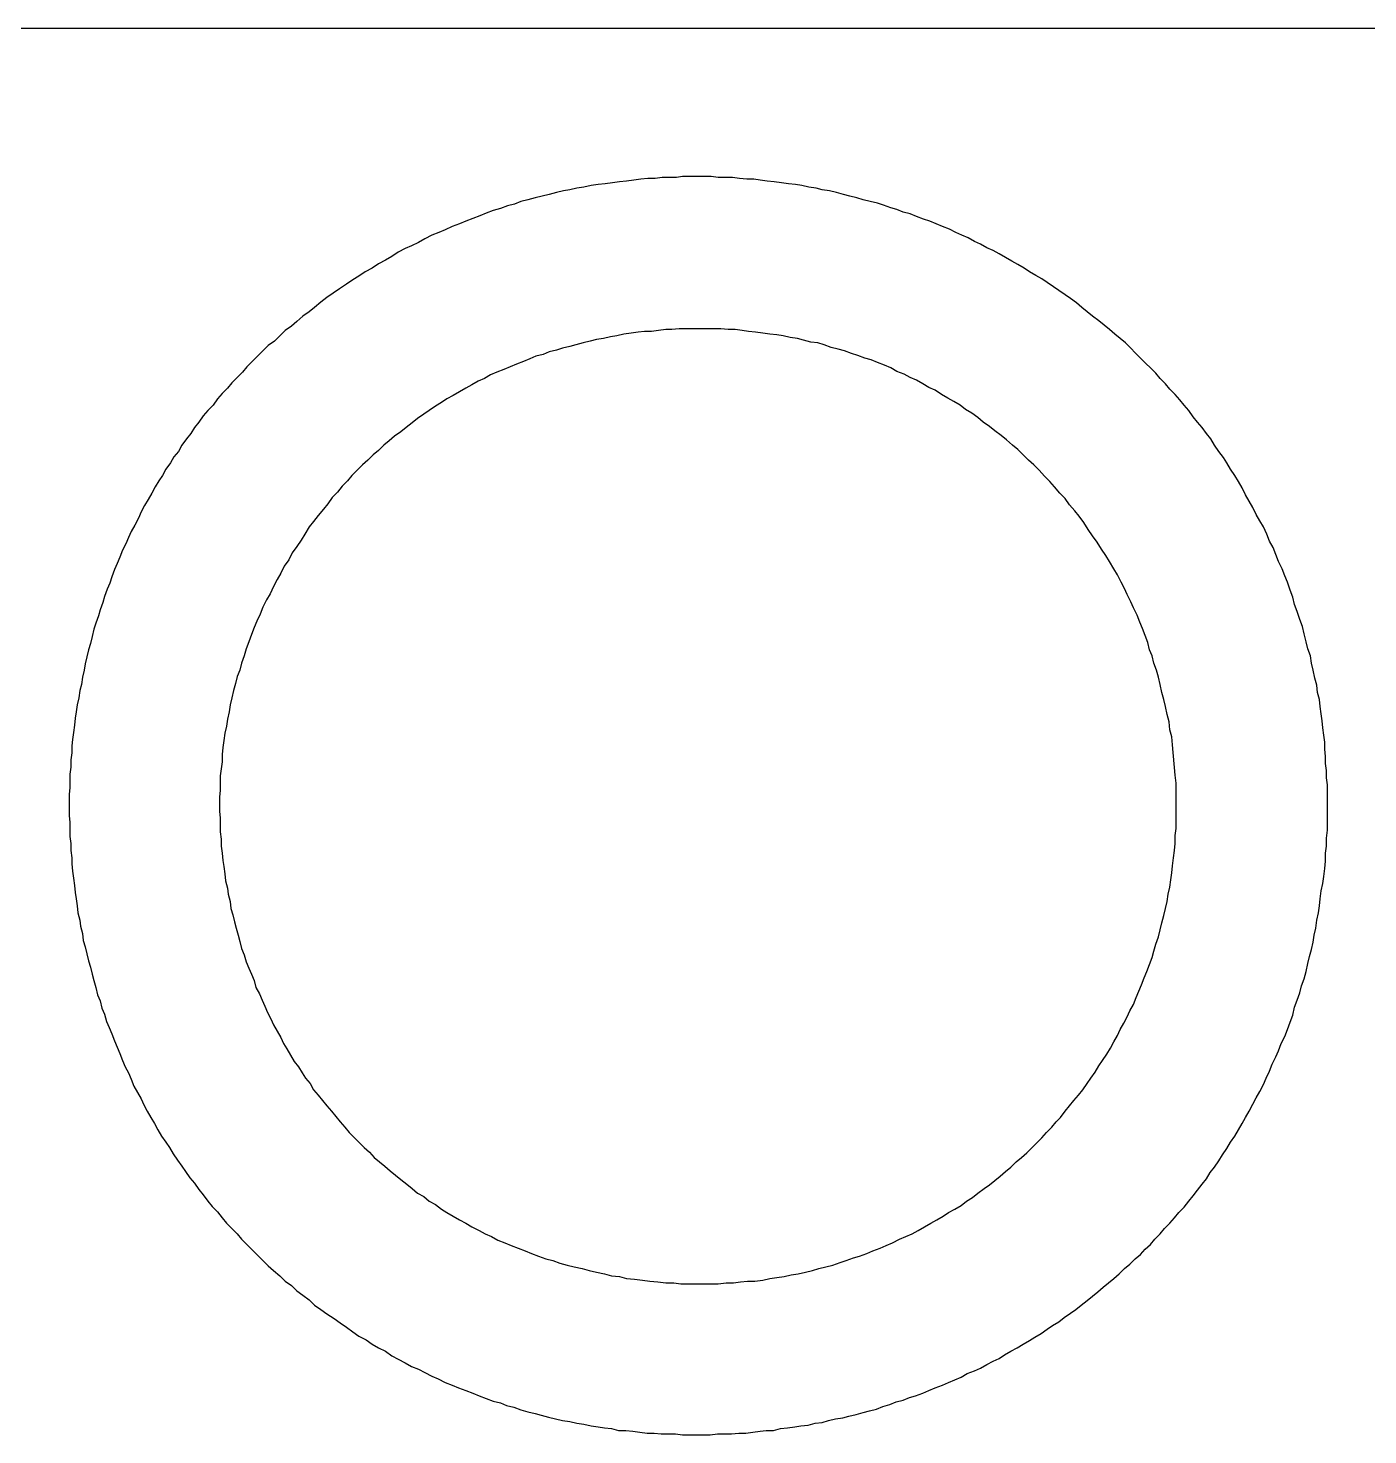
# Model space of a CAD drawing. Extents: x 11 to 591, y 39 to 419.
# Drawn here: x 170.87 to 208.53, y 379.41 to 418.96 of the extents above; entities that cross this region are included whole.
import ezdxf

# ---------------------------------------------------------------- set-up
doc = ezdxf.new("R2010")
doc.units = 0
doc.layers.get('0').update_dxf_attribs({"linetype": 'CONTINUOUS'})

msp = doc.modelspace()

# ---------------------------------------------------------------- linework, layer by layer
at = {"color": 5}
msp.add_line((11.215419, 418.955266), (591.140419, 418.955266), dxfattribs=at)
at = {"color": 3}
for p, q in [((186.690419, 414.530266), (186.490419, 414.480266)), ((186.890419, 414.555266), (186.690419, 414.530266)), ((187.090419, 414.580266), (186.890419, 414.555266)), ((187.290419, 414.605266), (187.090419, 414.580266)), ((187.490419, 414.630266), (187.290419, 414.605266)), ((187.690419, 414.655266), (187.490419, 414.630266)), ((187.890419, 414.680266), (187.690419, 414.655266)), ((188.090419, 414.705266), (187.890419, 414.680266)), ((188.290419, 414.730266), (188.090419, 414.705266)), ((188.490419, 414.730266), (188.290419, 414.730266)), ((188.690419, 414.755266), (188.490419, 414.730266)), ((188.890419, 414.755266), (188.690419, 414.755266)), ((189.090419, 414.755266), (188.890419, 414.755266)), ((189.265419, 414.780266), (189.090419, 414.755266)), ((189.465419, 414.780266), (189.265419, 414.780266)), ((189.665419, 414.780266), (189.465419, 414.780266)), ((189.865419, 414.780266), (189.665419, 414.780266)), ((190.065419, 414.780266), (189.865419, 414.780266)), ((190.265419, 414.755266), (190.065419, 414.780266)), ((190.465419, 414.755266), (190.265419, 414.755266)), ((190.665419, 414.755266), (190.465419, 414.755266)), ((190.865419, 414.730266), (190.665419, 414.755266)), ((191.065419, 414.705266), (190.865419, 414.730266)), ((191.265419, 414.705266), (191.065419, 414.705266)), ((191.440419, 414.680266), (191.265419, 414.705266)), ((191.640419, 414.655266), (191.440419, 414.680266)), ((191.840419, 414.630266), (191.640419, 414.655266)), ((192.040419, 414.605266), (191.840419, 414.630266)), ((192.240419, 414.580266), (192.040419, 414.605266)), ((192.440419, 414.555266), (192.240419, 414.580266)), ((192.615419, 414.530266), (192.440419, 414.555266)), ((192.815419, 414.480266), (192.615419, 414.530266)), ((184.915419, 414.130266), (184.715419, 414.080266)), ((185.115419, 414.180266), (184.915419, 414.130266)), ((185.315419, 414.230266), (185.115419, 414.180266)), ((185.515419, 414.280266), (185.315419, 414.230266)), ((185.715419, 414.330266), (185.515419, 414.280266)), ((185.915419, 414.380266), (185.715419, 414.330266)), ((186.090419, 414.405266), (185.915419, 414.380266)), ((186.290419, 414.455266), (186.090419, 414.405266)), ((186.490419, 414.480266), (186.290419, 414.455266)), ((193.015419, 414.455266), (192.815419, 414.480266)), ((193.190419, 414.405266), (193.015419, 414.455266)), ((193.390419, 414.380266), (193.190419, 414.405266)), ((193.590419, 414.330266), (193.390419, 414.380266)), ((193.790419, 414.280266), (193.590419, 414.330266)), ((193.965419, 414.230266), (193.790419, 414.280266)), ((194.165419, 414.180266), (193.965419, 414.230266)), ((194.340419, 414.130266), (194.165419, 414.180266)), ((194.540419, 414.080266), (194.340419, 414.130266)), ((183.740419, 413.755266), (183.565419, 413.680266)), ((183.940419, 413.830266), (183.740419, 413.755266)), ((184.140419, 413.880266), (183.940419, 413.830266)), ((184.340419, 413.955266), (184.140419, 413.880266)), ((184.540419, 414.005266), (184.340419, 413.955266)), ((184.715419, 414.080266), (184.540419, 414.005266)), ((194.740419, 414.030266), (194.540419, 414.080266)), ((194.915419, 413.980266), (194.740419, 414.030266)), ((195.115419, 413.905266), (194.915419, 413.980266)), ((195.290419, 413.855266), (195.115419, 413.905266)), ((195.465419, 413.780266), (195.290419, 413.855266)), ((195.665419, 413.730266), (195.465419, 413.780266)), ((195.840419, 413.655266), (195.665419, 413.730266)), ((182.790419, 413.380266), (182.590419, 413.280266)), ((182.990419, 413.455266), (182.790419, 413.380266)), ((183.165419, 413.530266), (182.990419, 413.455266)), ((183.365419, 413.605266), (183.165419, 413.530266)), ((183.565419, 413.680266), (183.365419, 413.605266)), ((196.040419, 413.580266), (195.840419, 413.655266)), ((196.215419, 413.530266), (196.040419, 413.580266)), ((196.390419, 413.455266), (196.215419, 413.530266)), ((196.565419, 413.380266), (196.390419, 413.455266)), ((196.765419, 413.305266), (196.565419, 413.380266)), ((196.940419, 413.205266), (196.765419, 413.305266)), ((181.840419, 412.930266), (181.640419, 412.830266)), ((182.015419, 413.030266), (181.840419, 412.930266)), ((182.215419, 413.130266), (182.015419, 413.030266)), ((182.415419, 413.205266), (182.215419, 413.130266)), ((182.590419, 413.280266), (182.415419, 413.205266)), ((197.115419, 413.130266), (196.940419, 413.205266)), ((197.290419, 413.055266), (197.115419, 413.130266)), ((197.465419, 412.955266), (197.290419, 413.055266)), ((197.640419, 412.880266), (197.465419, 412.955266)), ((181.090419, 412.530266), (180.915419, 412.430266)), ((181.265419, 412.655266), (181.090419, 412.530266)), ((181.465419, 412.755266), (181.265419, 412.655266)), ((181.640419, 412.830266), (181.465419, 412.755266)), ((197.815419, 412.780266), (197.640419, 412.880266)), ((197.990419, 412.705266), (197.815419, 412.780266)), ((198.165419, 412.605266), (197.990419, 412.705266)), ((198.340419, 412.505266), (198.165419, 412.605266)), ((180.540419, 412.205266), (180.340419, 412.105266)), ((180.715419, 412.330266), (180.540419, 412.205266)), ((180.915419, 412.430266), (180.715419, 412.330266)), ((198.515419, 412.405266), (198.340419, 412.505266)), ((198.690419, 412.305266), (198.515419, 412.405266)), ((198.865419, 412.205266), (198.690419, 412.305266)), ((199.015419, 412.105266), (198.865419, 412.205266)), ((179.815419, 411.755266), (179.615419, 411.630266)), ((179.990419, 411.880266), (179.815419, 411.755266)), ((180.165419, 411.980266), (179.990419, 411.880266)), ((180.340419, 412.105266), (180.165419, 411.980266)), ((199.190419, 412.005266), (199.015419, 412.105266)), ((199.365419, 411.905266), (199.190419, 412.005266)), ((199.515419, 411.805266), (199.365419, 411.905266)), ((199.690419, 411.680266), (199.515419, 411.805266)), ((179.265419, 411.380266), (179.090419, 411.255266)), ((179.440419, 411.505266), (179.265419, 411.380266)), ((179.615419, 411.630266), (179.440419, 411.505266)), ((199.840419, 411.580266), (199.690419, 411.680266)), ((200.015419, 411.455266), (199.840419, 411.580266)), ((200.165419, 411.355266), (200.015419, 411.455266)), ((200.340419, 411.230266), (200.165419, 411.355266)), ((178.765419, 410.980266), (178.590419, 410.855266)), ((178.915419, 411.105266), (178.765419, 410.980266)), ((179.090419, 411.255266), (178.915419, 411.105266)), ((200.490419, 411.105266), (200.340419, 411.230266)), ((200.640419, 410.980266), (200.490419, 411.105266)), ((200.790419, 410.855266), (200.640419, 410.980266)), ((178.265419, 410.580266), (178.090419, 410.455266)), ((178.415419, 410.705266), (178.265419, 410.580266)), ((178.590419, 410.855266), (178.415419, 410.705266)), ((200.965419, 410.730266), (200.790419, 410.855266)), ((201.115419, 410.605266), (200.965419, 410.730266)), ((201.265419, 410.480266), (201.115419, 410.605266)), ((177.790419, 410.155266), (177.615419, 410.030266)), ((177.940419, 410.305266), (177.790419, 410.155266)), ((178.090419, 410.455266), (177.940419, 410.305266)), ((201.415419, 410.355266), (201.265419, 410.480266)), ((201.565419, 410.230266), (201.415419, 410.355266)), ((201.715419, 410.105266), (201.565419, 410.230266)), ((177.465419, 409.880266), (177.315419, 409.730266)), ((177.615419, 410.030266), (177.465419, 409.880266)), ((201.865419, 409.955266), (201.715419, 410.105266)), ((201.990419, 409.830266), (201.865419, 409.955266)), ((202.140419, 409.680266), (201.990419, 409.830266)), ((177.015419, 409.430266), (176.890419, 409.280266)), ((177.165419, 409.580266), (177.015419, 409.430266)), ((177.315419, 409.730266), (177.165419, 409.580266)), ((202.290419, 409.530266), (202.140419, 409.680266)), ((202.415419, 409.405266), (202.290419, 409.530266)), ((202.565419, 409.255266), (202.415419, 409.405266)), ((176.590419, 408.980266), (176.465419, 408.830266)), ((176.740419, 409.130266), (176.590419, 408.980266)), ((176.890419, 409.280266), (176.740419, 409.130266)), ((202.690419, 409.105266), (202.565419, 409.255266)), ((202.840419, 408.955266), (202.690419, 409.105266)), ((202.965419, 408.805266), (202.840419, 408.955266)), ((176.315419, 408.680266), (176.190419, 408.530266)), ((176.465419, 408.830266), (176.315419, 408.680266)), ((203.115419, 408.655266), (202.965419, 408.805266)), ((203.240419, 408.505266), (203.115419, 408.655266)), ((175.915419, 408.205266), (175.790419, 408.055266)), ((176.065419, 408.355266), (175.915419, 408.205266)), ((176.190419, 408.530266), (176.065419, 408.355266)), ((203.365419, 408.355266), (203.240419, 408.505266)), ((203.490419, 408.205266), (203.365419, 408.355266)), ((203.615419, 408.030266), (203.490419, 408.205266)), ((175.665419, 407.880266), (175.540419, 407.730266)), ((175.790419, 408.055266), (175.665419, 407.880266)), ((203.740419, 407.880266), (203.615419, 408.030266)), ((203.865419, 407.730266), (203.740419, 407.880266)), ((175.315419, 407.405266), (175.190419, 407.230266)), ((175.440419, 407.555266), (175.315419, 407.405266)), ((175.540419, 407.730266), (175.440419, 407.555266)), ((203.990419, 407.555266), (203.865419, 407.730266)), ((204.115419, 407.405266), (203.990419, 407.555266)), ((204.215419, 407.230266), (204.115419, 407.405266)), ((175.090419, 407.055266), (174.965419, 406.905266)), ((175.190419, 407.230266), (175.090419, 407.055266)), ((204.340419, 407.055266), (204.215419, 407.230266)), ((204.465419, 406.880266), (204.340419, 407.055266)), ((174.865419, 406.730266), (174.740419, 406.555266)), ((174.965419, 406.905266), (174.865419, 406.730266)), ((204.565419, 406.730266), (204.465419, 406.880266)), ((204.665419, 406.555266), (204.565419, 406.730266)), ((174.540419, 406.230266), (174.440419, 406.055266)), ((174.640419, 406.380266), (174.540419, 406.230266)), ((174.740419, 406.555266), (174.640419, 406.380266)), ((204.790419, 406.380266), (204.665419, 406.555266)), ((204.890419, 406.205266), (204.790419, 406.380266)), ((204.990419, 406.030266), (204.890419, 406.205266)), ((174.340419, 405.880266), (174.240419, 405.705266)), ((174.440419, 406.055266), (174.340419, 405.880266)), ((205.090419, 405.830266), (204.990419, 406.030266)), ((205.190419, 405.655266), (205.090419, 405.830266)), ((174.140419, 405.530266), (174.040419, 405.355266)), ((174.240419, 405.705266), (174.140419, 405.530266)), ((205.290419, 405.480266), (205.190419, 405.655266)), ((205.390419, 405.280266), (205.290419, 405.480266)), ((173.965419, 405.180266), (173.865419, 404.980266)), ((174.040419, 405.355266), (173.965419, 405.180266)), ((205.490419, 405.105266), (205.390419, 405.280266)), ((205.590419, 404.930266), (205.490419, 405.105266)), ((173.690419, 404.630266), (173.615419, 404.455266)), ((173.765419, 404.805266), (173.690419, 404.630266)), ((173.865419, 404.980266), (173.765419, 404.805266)), ((205.690419, 404.730266), (205.590419, 404.930266)), ((205.765419, 404.530266), (205.690419, 404.730266)), ((173.515419, 404.280266), (173.440419, 404.080266)), ((173.615419, 404.455266), (173.515419, 404.280266)), ((205.865419, 404.355266), (205.765419, 404.530266)), ((205.940419, 404.155266), (205.865419, 404.355266)), ((173.365419, 403.905266), (173.290419, 403.730266)), ((173.440419, 404.080266), (173.365419, 403.905266)), ((206.015419, 403.955266), (205.940419, 404.155266)), ((206.115419, 403.755266), (206.015419, 403.955266)), ((173.215419, 403.530266), (173.165419, 403.355266)), ((173.290419, 403.730266), (173.215419, 403.530266)), ((206.190419, 403.555266), (206.115419, 403.755266)), ((206.265419, 403.380266), (206.190419, 403.555266)), ((173.090419, 403.180266), (173.015419, 402.980266)), ((173.165419, 403.355266), (173.090419, 403.180266)), ((206.340419, 403.155266), (206.265419, 403.380266)), ((206.415419, 402.955266), (206.340419, 403.155266)), ((172.965419, 402.805266), (172.890419, 402.605266)), ((173.015419, 402.980266), (172.965419, 402.805266)), ((206.465419, 402.755266), (206.415419, 402.955266)), ((206.540419, 402.555266), (206.465419, 402.755266)), ((172.765419, 402.230266), (172.715419, 402.055266)), ((172.840419, 402.430266), (172.765419, 402.230266)), ((172.890419, 402.605266), (172.840419, 402.430266)), ((206.615419, 402.330266), (206.540419, 402.555266)), ((206.690419, 402.130266), (206.615419, 402.330266)), ((172.665419, 401.855266), (172.615419, 401.655266)), ((172.715419, 402.055266), (172.665419, 401.855266)), ((206.740419, 401.930266), (206.690419, 402.130266)), ((206.790419, 401.705266), (206.740419, 401.930266)), ((172.565419, 401.480266), (172.515419, 401.280266)), ((172.615419, 401.655266), (172.565419, 401.480266)), ((206.840419, 401.505266), (206.790419, 401.705266)), ((206.915419, 401.305266), (206.840419, 401.505266)), ((172.465419, 401.080266), (172.440419, 400.905266)), ((172.515419, 401.280266), (172.465419, 401.080266)), ((206.940419, 401.105266), (206.915419, 401.305266)), ((206.990419, 400.905266), (206.940419, 401.105266)), ((172.390419, 400.705266), (172.365419, 400.505266)), ((172.440419, 400.905266), (172.390419, 400.705266)), ((207.040419, 400.680266), (206.990419, 400.905266)), ((207.090419, 400.480266), (207.040419, 400.680266)), ((172.315419, 400.330266), (172.290419, 400.130266)), ((172.365419, 400.505266), (172.315419, 400.330266)), ((207.115419, 400.280266), (207.090419, 400.480266)), ((207.165419, 400.080266), (207.115419, 400.280266)), ((172.240419, 399.930266), (172.215419, 399.730266)), ((172.290419, 400.130266), (172.240419, 399.930266)), ((207.190419, 399.880266), (207.165419, 400.080266)), ((207.215419, 399.680266), (207.190419, 399.880266)), ((172.190419, 399.555266), (172.165419, 399.355266)), ((172.215419, 399.730266), (172.190419, 399.555266)), ((207.240419, 399.480266), (207.215419, 399.680266)), ((207.265419, 399.280266), (207.240419, 399.480266)), ((172.140419, 399.155266), (172.115419, 398.955266)), ((172.165419, 399.355266), (172.140419, 399.155266)), ((207.290419, 399.080266), (207.265419, 399.280266)), ((207.315419, 398.880266), (207.290419, 399.080266)), ((172.115419, 398.955266), (172.090419, 398.780266)), ((172.090419, 398.780266), (172.090419, 398.580266)), ((207.315419, 398.680266), (207.315419, 398.880266)), ((207.340419, 398.480266), (207.315419, 398.680266)), ((172.090419, 398.580266), (172.065419, 398.380266)), ((172.065419, 398.380266), (172.065419, 398.180266)), ((207.340419, 398.280266), (207.340419, 398.480266)), ((207.365419, 398.080266), (207.340419, 398.280266)), ((172.065419, 398.180266), (172.040419, 397.980266)), ((172.040419, 397.980266), (172.040419, 397.805266)), ((207.365419, 397.880266), (207.365419, 398.080266)), ((207.390419, 397.680266), (207.365419, 397.880266)), ((172.040419, 397.605266), (172.015419, 397.405266)), ((172.040419, 397.805266), (172.040419, 397.605266)), ((207.390419, 397.455266), (207.390419, 397.680266)), ((172.015419, 397.405266), (172.015419, 397.205266)), ((172.015419, 397.205266), (172.015419, 397.005266)), ((207.390419, 397.255266), (207.390419, 397.455266)), ((207.390419, 397.030266), (207.390419, 397.255266)), ((172.015419, 397.005266), (172.015419, 396.805266)), ((172.015419, 396.805266), (172.040419, 396.630266)), ((207.390419, 396.830266), (207.390419, 397.030266)), ((207.390419, 396.605266), (207.390419, 396.830266)), ((172.040419, 396.630266), (172.040419, 396.430266)), ((172.040419, 396.430266), (172.040419, 396.230266)), ((207.365419, 396.180266), (207.390419, 396.405266)), ((207.390419, 396.405266), (207.390419, 396.605266)), ((172.040419, 396.230266), (172.065419, 396.030266)), ((172.065419, 396.030266), (172.065419, 395.830266)), ((207.340419, 395.755266), (207.365419, 395.955266)), ((207.365419, 395.955266), (207.365419, 396.180266)), ((172.065419, 395.830266), (172.090419, 395.630266)), ((172.090419, 395.630266), (172.090419, 395.455266)), ((207.315419, 395.330266), (207.340419, 395.530266)), ((207.340419, 395.530266), (207.340419, 395.755266)), ((172.090419, 395.455266), (172.115419, 395.255266)), ((172.115419, 395.255266), (172.140419, 395.055266)), ((207.265419, 394.905266), (207.290419, 395.105266)), ((207.290419, 395.105266), (207.315419, 395.330266)), ((172.140419, 395.055266), (172.165419, 394.855266)), ((172.165419, 394.855266), (172.190419, 394.655266)), ((207.215419, 394.705266), (207.265419, 394.905266)), ((172.190419, 394.655266), (172.215419, 394.480266)), ((172.215419, 394.480266), (172.240419, 394.280266)), ((207.165419, 394.280266), (207.190419, 394.480266)), ((207.190419, 394.480266), (207.215419, 394.705266)), ((172.240419, 394.280266), (172.265419, 394.080266)), ((172.265419, 394.080266), (172.315419, 393.880266)), ((207.090419, 393.880266), (207.140419, 394.080266)), ((207.140419, 394.080266), (207.165419, 394.280266)), ((172.315419, 393.880266), (172.340419, 393.705266)), ((172.340419, 393.705266), (172.390419, 393.505266)), ((207.015419, 393.455266), (207.065419, 393.655266)), ((207.065419, 393.655266), (207.090419, 393.880266)), ((172.390419, 393.505266), (172.415419, 393.305266)), ((172.415419, 393.305266), (172.465419, 393.130266)), ((172.465419, 393.130266), (172.515419, 392.930266)), ((206.940419, 393.055266), (206.990419, 393.255266)), ((206.990419, 393.255266), (207.015419, 393.455266)), ((172.515419, 392.930266), (172.565419, 392.730266)), ((206.840419, 392.655266), (206.890419, 392.855266)), ((206.890419, 392.855266), (206.940419, 393.055266)), ((172.565419, 392.730266), (172.615419, 392.555266)), ((172.615419, 392.555266), (172.665419, 392.355266)), ((172.665419, 392.355266), (172.715419, 392.180266)), ((206.740419, 392.230266), (206.790419, 392.430266)), ((206.790419, 392.430266), (206.840419, 392.655266)), ((172.715419, 392.180266), (172.765419, 391.980266)), ((172.765419, 391.980266), (172.815419, 391.780266)), ((206.615419, 391.830266), (206.665419, 392.030266)), ((206.665419, 392.030266), (206.740419, 392.230266)), ((172.815419, 391.780266), (172.890419, 391.605266)), ((172.890419, 391.605266), (172.940419, 391.405266)), ((206.465419, 391.430266), (206.540419, 391.630266)), ((206.540419, 391.630266), (206.615419, 391.830266)), ((172.940419, 391.405266), (173.015419, 391.230266)), ((173.015419, 391.230266), (173.065419, 391.030266)), ((206.340419, 391.005266), (206.415419, 391.205266)), ((206.415419, 391.205266), (206.465419, 391.430266)), ((173.065419, 391.030266), (173.140419, 390.855266)), ((173.140419, 390.855266), (173.215419, 390.680266)), ((206.190419, 390.605266), (206.265419, 390.805266)), ((206.265419, 390.805266), (206.340419, 391.005266)), ((173.215419, 390.680266), (173.290419, 390.480266)), ((173.290419, 390.480266), (173.365419, 390.305266)), ((206.015419, 390.205266), (206.090419, 390.405266)), ((206.090419, 390.405266), (206.190419, 390.605266)), ((173.365419, 390.305266), (173.440419, 390.130266)), ((173.440419, 390.130266), (173.515419, 389.930266)), ((205.840419, 389.830266), (205.940419, 390.030266)), ((205.940419, 390.030266), (206.015419, 390.205266)), ((173.515419, 389.930266), (173.590419, 389.755266)), ((173.590419, 389.755266), (173.690419, 389.580266)), ((173.690419, 389.580266), (173.765419, 389.405266)), ((205.665419, 389.430266), (205.765419, 389.630266)), ((205.765419, 389.630266), (205.840419, 389.830266)), ((173.765419, 389.405266), (173.840419, 389.205266)), ((173.840419, 389.205266), (173.940419, 389.030266)), ((205.490419, 389.055266), (205.590419, 389.255266)), ((205.590419, 389.255266), (205.665419, 389.430266)), ((173.940419, 389.030266), (174.040419, 388.855266)), ((174.040419, 388.855266), (174.115419, 388.680266)), ((205.290419, 388.705266), (205.390419, 388.880266)), ((205.390419, 388.880266), (205.490419, 389.055266)), ((174.115419, 388.680266), (174.215419, 388.505266)), ((174.215419, 388.505266), (174.315419, 388.330266)), ((205.090419, 388.330266), (205.190419, 388.505266)), ((205.190419, 388.505266), (205.290419, 388.705266)), ((174.315419, 388.330266), (174.415419, 388.155266)), ((174.415419, 388.155266), (174.515419, 387.980266)), ((204.890419, 387.980266), (204.990419, 388.155266)), ((204.990419, 388.155266), (205.090419, 388.330266)), ((174.515419, 387.980266), (174.615419, 387.805266)), ((174.615419, 387.805266), (174.740419, 387.630266)), ((174.740419, 387.630266), (174.840419, 387.480266)), ((204.565419, 387.455266), (204.665419, 387.630266)), ((204.665419, 387.630266), (204.790419, 387.805266)), ((204.790419, 387.805266), (204.890419, 387.980266)), ((174.840419, 387.480266), (174.940419, 387.305266)), ((174.940419, 387.305266), (175.065419, 387.130266)), ((204.340419, 387.105266), (204.440419, 387.280266)), ((204.440419, 387.280266), (204.565419, 387.455266)), ((175.065419, 387.130266), (175.190419, 386.955266)), ((175.190419, 386.955266), (175.290419, 386.805266)), ((175.290419, 386.805266), (175.415419, 386.630266)), ((204.090419, 386.780266), (204.215419, 386.930266)), ((204.215419, 386.930266), (204.340419, 387.105266)), ((175.415419, 386.630266), (175.540419, 386.480266)), ((175.540419, 386.480266), (175.665419, 386.305266)), ((203.740419, 386.280266), (203.865419, 386.455266)), ((203.865419, 386.455266), (203.990419, 386.605266)), ((203.990419, 386.605266), (204.090419, 386.780266)), ((175.665419, 386.305266), (175.790419, 386.155266)), ((175.790419, 386.155266), (175.915419, 385.980266)), ((203.490419, 385.980266), (203.615419, 386.130266)), ((203.615419, 386.130266), (203.740419, 386.280266)), ((175.915419, 385.980266), (176.040419, 385.830266)), ((176.040419, 385.830266), (176.190419, 385.680266)), ((176.190419, 385.680266), (176.315419, 385.505266)), ((203.090419, 385.505266), (203.215419, 385.655266)), ((203.215419, 385.655266), (203.365419, 385.805266)), ((203.365419, 385.805266), (203.490419, 385.980266)), ((176.315419, 385.505266), (176.440419, 385.355266)), ((176.440419, 385.355266), (176.590419, 385.205266)), ((202.815419, 385.205266), (202.965419, 385.355266)), ((202.965419, 385.355266), (203.090419, 385.505266)), ((176.590419, 385.205266), (176.740419, 385.055266)), ((176.740419, 385.055266), (176.865419, 384.905266)), ((176.865419, 384.905266), (177.015419, 384.755266)), ((202.415419, 384.755266), (202.540419, 384.905266)), ((202.540419, 384.905266), (202.690419, 385.055266)), ((202.690419, 385.055266), (202.815419, 385.205266)), ((177.015419, 384.755266), (177.165419, 384.605266)), ((177.165419, 384.605266), (177.315419, 384.455266)), ((177.315419, 384.455266), (177.465419, 384.305266)), ((201.990419, 384.355266), (202.140419, 384.480266)), ((202.140419, 384.480266), (202.265419, 384.630266)), ((202.265419, 384.630266), (202.415419, 384.755266)), ((177.465419, 384.305266), (177.615419, 384.155266)), ((177.615419, 384.155266), (177.765419, 384.030266)), ((201.540419, 383.930266), (201.690419, 384.080266)), ((201.690419, 384.080266), (201.840419, 384.205266)), ((201.840419, 384.205266), (201.990419, 384.355266)), ((177.765419, 384.030266), (177.940419, 383.880266)), ((177.940419, 383.880266), (178.090419, 383.730266)), ((178.090419, 383.730266), (178.265419, 383.605266)), ((201.090419, 383.555266), (201.240419, 383.680266)), ((201.240419, 383.680266), (201.390419, 383.805266)), ((201.390419, 383.805266), (201.540419, 383.930266)), ((178.265419, 383.605266), (178.415419, 383.455266)), ((178.415419, 383.455266), (178.590419, 383.330266)), ((178.590419, 383.330266), (178.765419, 383.205266)), ((200.640419, 383.180266), (200.790419, 383.305266)), ((200.790419, 383.305266), (200.940419, 383.430266)), ((200.940419, 383.430266), (201.090419, 383.555266)), ((178.765419, 383.205266), (178.915419, 383.055266)), ((178.915419, 383.055266), (179.090419, 382.930266)), ((179.090419, 382.930266), (179.265419, 382.805266)), ((200.165419, 382.830266), (200.315419, 382.930266)), ((200.315419, 382.930266), (200.465419, 383.055266)), ((200.465419, 383.055266), (200.640419, 383.180266)), ((179.265419, 382.805266), (179.465419, 382.680266)), ((179.465419, 382.680266), (179.640419, 382.555266)), ((179.640419, 382.555266), (179.815419, 382.430266)), ((199.515419, 382.380266), (199.665419, 382.480266)), ((199.665419, 382.480266), (199.840419, 382.580266)), ((199.840419, 382.580266), (199.990419, 382.705266)), ((199.990419, 382.705266), (200.165419, 382.830266)), ((179.815419, 382.430266), (179.990419, 382.305266)), ((179.990419, 382.305266), (180.165419, 382.180266)), ((180.165419, 382.180266), (180.365419, 382.080266)), ((180.365419, 382.080266), (180.540419, 381.955266)), ((198.840419, 381.955266), (199.015419, 382.055266)), ((199.015419, 382.055266), (199.165419, 382.155266)), ((199.165419, 382.155266), (199.340419, 382.255266)), ((199.340419, 382.255266), (199.515419, 382.380266)), ((180.540419, 381.955266), (180.715419, 381.855266)), ((180.715419, 381.855266), (180.915419, 381.755266)), ((180.915419, 381.755266), (181.090419, 381.630266)), ((198.315419, 381.655266), (198.490419, 381.755266)), ((198.490419, 381.755266), (198.665419, 381.855266)), ((198.665419, 381.855266), (198.840419, 381.955266)), ((181.090419, 381.630266), (181.265419, 381.530266)), ((181.265419, 381.530266), (181.465419, 381.430266)), ((181.465419, 381.430266), (181.640419, 381.330266)), ((181.640419, 381.330266), (181.840419, 381.255266)), ((197.465419, 381.205266), (197.640419, 381.280266)), ((197.640419, 381.280266), (197.815419, 381.380266)), ((197.815419, 381.380266), (197.990419, 381.480266)), ((197.990419, 381.480266), (198.165419, 381.555266)), ((198.165419, 381.555266), (198.315419, 381.655266)), ((181.840419, 381.255266), (182.015419, 381.155266)), ((182.015419, 381.155266), (182.215419, 381.055266)), ((182.215419, 381.055266), (182.390419, 380.980266)), ((182.390419, 380.980266), (182.590419, 380.880266)), ((182.590419, 380.880266), (182.790419, 380.805266)), ((196.565419, 380.805266), (196.740419, 380.880266)), ((196.740419, 380.880266), (196.915419, 380.955266)), ((196.915419, 380.955266), (197.090419, 381.030266)), ((197.090419, 381.030266), (197.265419, 381.130266)), ((197.265419, 381.130266), (197.465419, 381.205266)), ((182.790419, 380.805266), (182.965419, 380.730266)), ((182.965419, 380.730266), (183.165419, 380.655266)), ((183.165419, 380.655266), (183.365419, 380.580266)), ((183.365419, 380.580266), (183.540419, 380.505266)), ((183.540419, 380.505266), (183.740419, 380.430266)), ((195.640419, 380.455266), (195.815419, 380.505266)), ((195.815419, 380.505266), (196.015419, 380.580266)), ((196.015419, 380.580266), (196.190419, 380.655266)), ((196.190419, 380.655266), (196.365419, 380.730266)), ((196.365419, 380.730266), (196.565419, 380.805266)), ((183.740419, 380.430266), (183.940419, 380.355266)), ((183.940419, 380.355266), (184.140419, 380.305266)), ((184.140419, 380.305266), (184.315419, 380.230266)), ((184.315419, 380.230266), (184.515419, 380.180266)), ((184.515419, 380.180266), (184.715419, 380.105266)), ((184.715419, 380.105266), (184.915419, 380.055266)), ((194.340419, 380.030266), (194.515419, 380.080266)), ((194.515419, 380.080266), (194.715419, 380.130266)), ((194.715419, 380.130266), (194.890419, 380.205266)), ((194.890419, 380.205266), (195.090419, 380.255266)), ((195.090419, 380.255266), (195.265419, 380.330266)), ((195.265419, 380.330266), (195.465419, 380.380266)), ((195.465419, 380.380266), (195.640419, 380.455266)), ((184.915419, 380.055266), (185.115419, 380.005266)), ((185.115419, 380.005266), (185.290419, 379.955266)), ((185.290419, 379.955266), (185.490419, 379.905266)), ((185.490419, 379.905266), (185.690419, 379.855266)), ((185.690419, 379.855266), (185.890419, 379.805266)), ((185.890419, 379.805266), (186.090419, 379.780266)), ((186.090419, 379.780266), (186.290419, 379.730266)), ((186.290419, 379.730266), (186.490419, 379.705266)), ((186.490419, 379.705266), (186.690419, 379.655266)), ((192.590419, 379.655266), (192.790419, 379.680266)), ((192.790419, 379.680266), (192.990419, 379.730266)), ((192.990419, 379.730266), (193.190419, 379.755266)), ((193.190419, 379.755266), (193.365419, 379.805266)), ((193.365419, 379.805266), (193.565419, 379.855266)), ((193.565419, 379.855266), (193.765419, 379.880266)), ((193.765419, 379.880266), (193.940419, 379.930266)), ((193.940419, 379.930266), (194.140419, 379.980266)), ((194.140419, 379.980266), (194.340419, 380.030266)), ((186.690419, 379.655266), (186.890419, 379.630266)), ((186.890419, 379.630266), (187.065419, 379.605266)), ((187.065419, 379.605266), (187.265419, 379.580266)), ((187.265419, 379.580266), (187.465419, 379.530266)), ((187.465419, 379.530266), (187.665419, 379.530266)), ((187.665419, 379.530266), (187.865419, 379.505266)), ((187.865419, 379.505266), (188.065419, 379.480266)), ((188.065419, 379.480266), (188.265419, 379.455266)), ((188.265419, 379.455266), (188.465419, 379.455266)), ((188.465419, 379.455266), (188.665419, 379.430266)), ((188.665419, 379.430266), (188.865419, 379.430266)), ((188.865419, 379.430266), (189.065419, 379.430266)), ((189.065419, 379.430266), (189.265419, 379.405266)), ((189.265419, 379.405266), (189.465419, 379.405266)), ((189.465419, 379.405266), (189.665419, 379.405266)), ((189.665419, 379.405266), (189.840419, 379.405266)), ((189.840419, 379.405266), (190.040419, 379.405266)), ((190.040419, 379.405266), (190.240419, 379.430266)), ((190.240419, 379.430266), (190.440419, 379.430266)), ((190.440419, 379.430266), (190.640419, 379.430266)), ((190.640419, 379.430266), (190.840419, 379.455266)), ((190.840419, 379.455266), (191.040419, 379.455266)), ((191.040419, 379.455266), (191.240419, 379.480266)), ((191.240419, 379.480266), (191.440419, 379.505266)), ((191.440419, 379.505266), (191.615419, 379.530266)), ((191.615419, 379.530266), (191.815419, 379.530266)), ((191.815419, 379.530266), (192.015419, 379.580266)), ((192.015419, 379.580266), (192.215419, 379.605266)), ((192.215419, 379.605266), (192.415419, 379.630266)), ((192.415419, 379.630266), (192.590419, 379.655266))]:
    msp.add_line(p, q, dxfattribs=at)
at = {"color": 7}
for p, q in [((186.665419, 410.155266), (186.465419, 410.105266)), ((186.840419, 410.205266), (186.665419, 410.155266)), ((187.040419, 410.230266), (186.840419, 410.205266)), ((187.240419, 410.280266), (187.040419, 410.230266)), ((187.415419, 410.305266), (187.240419, 410.280266)), ((187.615419, 410.355266), (187.415419, 410.305266)), ((187.815419, 410.380266), (187.615419, 410.355266)), ((188.015419, 410.405266), (187.815419, 410.380266)), ((188.190419, 410.430266), (188.015419, 410.405266)), ((188.390419, 410.430266), (188.190419, 410.430266)), ((188.590419, 410.455266), (188.390419, 410.430266)), ((188.790419, 410.480266), (188.590419, 410.455266)), ((188.965419, 410.480266), (188.790419, 410.480266)), ((189.165419, 410.505266), (188.965419, 410.480266)), ((189.365419, 410.505266), (189.165419, 410.505266)), ((189.565419, 410.505266), (189.365419, 410.505266)), ((189.765419, 410.505266), (189.565419, 410.505266)), ((189.965419, 410.505266), (189.765419, 410.505266)), ((190.140419, 410.505266), (189.965419, 410.505266)), ((190.340419, 410.505266), (190.140419, 410.505266)), ((190.540419, 410.480266), (190.340419, 410.505266)), ((190.740419, 410.480266), (190.540419, 410.480266)), ((190.940419, 410.455266), (190.740419, 410.480266)), ((191.115419, 410.430266), (190.940419, 410.455266)), ((191.315419, 410.405266), (191.115419, 410.430266)), ((191.515419, 410.380266), (191.315419, 410.405266)), ((191.715419, 410.355266), (191.515419, 410.380266)), ((191.915419, 410.330266), (191.715419, 410.355266)), ((192.090419, 410.305266), (191.915419, 410.330266)), ((192.290419, 410.255266), (192.090419, 410.305266)), ((192.490419, 410.230266), (192.290419, 410.255266)), ((192.665419, 410.180266), (192.490419, 410.230266)), ((192.865419, 410.130266), (192.665419, 410.180266)), ((185.340419, 409.780266), (185.140419, 409.730266)), ((185.515419, 409.855266), (185.340419, 409.780266)), ((185.715419, 409.905266), (185.515419, 409.855266)), ((185.890419, 409.955266), (185.715419, 409.905266)), ((186.090419, 410.005266), (185.890419, 409.955266)), ((186.265419, 410.055266), (186.090419, 410.005266)), ((186.465419, 410.105266), (186.265419, 410.055266)), ((193.065419, 410.105266), (192.865419, 410.130266)), ((193.240419, 410.055266), (193.065419, 410.105266)), ((193.440419, 409.980266), (193.240419, 410.055266)), ((193.640419, 409.930266), (193.440419, 409.980266)), ((193.815419, 409.880266), (193.640419, 409.930266)), ((194.015419, 409.805266), (193.815419, 409.880266)), ((194.190419, 409.755266), (194.015419, 409.805266)), ((194.390419, 409.680266), (194.190419, 409.755266)), ((184.240419, 409.355266), (184.040419, 409.280266)), ((184.415419, 409.430266), (184.240419, 409.355266)), ((184.590419, 409.505266), (184.415419, 409.430266)), ((184.790419, 409.580266), (184.590419, 409.505266)), ((184.965419, 409.655266), (184.790419, 409.580266)), ((185.140419, 409.730266), (184.965419, 409.655266)), ((194.565419, 409.630266), (194.390419, 409.680266)), ((194.740419, 409.555266), (194.565419, 409.630266)), ((194.940419, 409.480266), (194.740419, 409.555266)), ((195.115419, 409.405266), (194.940419, 409.480266)), ((195.290419, 409.305266), (195.115419, 409.405266)), ((183.515419, 409.030266), (183.340419, 408.930266)), ((183.690419, 409.105266), (183.515419, 409.030266)), ((183.865419, 409.205266), (183.690419, 409.105266)), ((184.040419, 409.280266), (183.865419, 409.205266)), ((195.490419, 409.230266), (195.290419, 409.305266)), ((195.665419, 409.130266), (195.490419, 409.230266)), ((195.840419, 409.055266), (195.665419, 409.130266)), ((196.015419, 408.955266), (195.840419, 409.055266)), ((196.190419, 408.855266), (196.015419, 408.955266)), ((182.815419, 408.630266), (182.640419, 408.530266)), ((182.990419, 408.730266), (182.815419, 408.630266)), ((183.165419, 408.830266), (182.990419, 408.730266)), ((183.340419, 408.930266), (183.165419, 408.830266)), ((196.365419, 408.780266), (196.190419, 408.855266)), ((196.540419, 408.655266), (196.365419, 408.780266)), ((196.715419, 408.555266), (196.540419, 408.655266)), ((196.890419, 408.455266), (196.715419, 408.555266)), ((182.140419, 408.205266), (181.990419, 408.105266)), ((182.315419, 408.330266), (182.140419, 408.205266)), ((182.490419, 408.430266), (182.315419, 408.330266)), ((182.640419, 408.530266), (182.490419, 408.430266)), ((197.065419, 408.355266), (196.890419, 408.455266)), ((197.215419, 408.230266), (197.065419, 408.355266)), ((197.390419, 408.130266), (197.215419, 408.230266)), ((181.665419, 407.855266), (181.490419, 407.730266)), ((181.815419, 407.980266), (181.665419, 407.855266)), ((181.990419, 408.105266), (181.815419, 407.980266)), ((197.565419, 408.005266), (197.390419, 408.130266)), ((197.715419, 407.880266), (197.565419, 408.005266)), ((197.890419, 407.755266), (197.715419, 407.880266)), ((181.165419, 407.480266), (181.015419, 407.355266)), ((181.340419, 407.605266), (181.165419, 407.480266)), ((181.490419, 407.730266), (181.340419, 407.605266)), ((198.040419, 407.630266), (197.890419, 407.755266)), ((198.215419, 407.505266), (198.040419, 407.630266)), ((198.365419, 407.380266), (198.215419, 407.505266)), ((198.540419, 407.230266), (198.365419, 407.380266)), ((180.715419, 407.080266), (180.565419, 406.955266)), ((180.865419, 407.230266), (180.715419, 407.080266)), ((181.015419, 407.355266), (180.865419, 407.230266)), ((198.690419, 407.105266), (198.540419, 407.230266)), ((198.840419, 406.955266), (198.690419, 407.105266)), ((180.265419, 406.680266), (180.115419, 406.530266)), ((180.415419, 406.805266), (180.265419, 406.680266)), ((180.565419, 406.955266), (180.415419, 406.805266)), ((198.990419, 406.805266), (198.840419, 406.955266)), ((199.140419, 406.680266), (198.990419, 406.805266)), ((199.290419, 406.530266), (199.140419, 406.680266)), ((179.840419, 406.230266), (179.690419, 406.080266)), ((179.965419, 406.380266), (179.840419, 406.230266)), ((180.115419, 406.530266), (179.965419, 406.380266)), ((199.440419, 406.355266), (199.290419, 406.530266)), ((199.590419, 406.205266), (199.440419, 406.355266)), ((199.715419, 406.055266), (199.590419, 406.205266)), ((179.565419, 405.905266), (179.415419, 405.755266)), ((179.690419, 406.080266), (179.565419, 405.905266)), ((199.865419, 405.880266), (199.715419, 406.055266)), ((200.015419, 405.730266), (199.865419, 405.880266)), ((179.165419, 405.430266), (179.015419, 405.255266)), ((179.290419, 405.580266), (179.165419, 405.430266)), ((179.415419, 405.755266), (179.290419, 405.580266)), ((200.140419, 405.555266), (200.015419, 405.730266)), ((200.290419, 405.380266), (200.140419, 405.555266)), ((178.890419, 405.080266), (178.765419, 404.930266)), ((179.015419, 405.255266), (178.890419, 405.080266)), ((200.415419, 405.230266), (200.290419, 405.380266)), ((200.540419, 405.055266), (200.415419, 405.230266)), ((200.665419, 404.855266), (200.540419, 405.055266)), ((178.640419, 404.730266), (178.540419, 404.555266)), ((178.765419, 404.930266), (178.640419, 404.730266)), ((200.790419, 404.680266), (200.665419, 404.855266)), ((200.915419, 404.505266), (200.790419, 404.680266)), ((178.290419, 404.205266), (178.190419, 404.005266)), ((178.415419, 404.380266), (178.290419, 404.205266)), ((178.540419, 404.555266), (178.415419, 404.380266)), ((201.040419, 404.305266), (200.915419, 404.505266)), ((201.165419, 404.130266), (201.040419, 404.305266)), ((178.065419, 403.830266), (177.965419, 403.630266)), ((178.190419, 404.005266), (178.065419, 403.830266)), ((201.265419, 403.955266), (201.165419, 404.130266)), ((201.390419, 403.755266), (201.265419, 403.955266)), ((177.865419, 403.455266), (177.765419, 403.255266)), ((177.965419, 403.630266), (177.865419, 403.455266)), ((201.490419, 403.580266), (201.390419, 403.755266)), ((201.590419, 403.380266), (201.490419, 403.580266)), ((177.665419, 403.055266), (177.565419, 402.880266)), ((177.765419, 403.255266), (177.665419, 403.055266)), ((201.690419, 403.205266), (201.590419, 403.380266)), ((201.765419, 403.030266), (201.690419, 403.205266)), ((201.865419, 402.830266), (201.765419, 403.030266)), ((177.465419, 402.680266), (177.390419, 402.480266)), ((177.565419, 402.880266), (177.465419, 402.680266)), ((201.940419, 402.655266), (201.865419, 402.830266)), ((202.040419, 402.455266), (201.940419, 402.655266)), ((177.290419, 402.280266), (177.215419, 402.105266)), ((177.390419, 402.480266), (177.290419, 402.280266)), ((202.115419, 402.255266), (202.040419, 402.455266)), ((202.190419, 402.080266), (202.115419, 402.255266)), ((177.140419, 401.905266), (177.065419, 401.705266)), ((177.215419, 402.105266), (177.140419, 401.905266)), ((202.265419, 401.880266), (202.190419, 402.080266)), ((202.340419, 401.680266), (202.265419, 401.880266)), ((176.990419, 401.505266), (176.940419, 401.305266)), ((177.065419, 401.705266), (176.990419, 401.505266)), ((202.390419, 401.480266), (202.340419, 401.680266)), ((202.465419, 401.305266), (202.390419, 401.480266)), ((176.865419, 401.105266), (176.815419, 400.905266)), ((176.940419, 401.305266), (176.865419, 401.105266)), ((202.515419, 401.105266), (202.465419, 401.305266)), ((202.590419, 400.905266), (202.515419, 401.105266)), ((176.740419, 400.730266), (176.690419, 400.530266)), ((176.815419, 400.905266), (176.740419, 400.730266)), ((202.640419, 400.705266), (202.590419, 400.905266)), ((202.690419, 400.505266), (202.640419, 400.705266)), ((176.640419, 400.330266), (176.590419, 400.130266)), ((176.690419, 400.530266), (176.640419, 400.330266)), ((202.740419, 400.280266), (202.690419, 400.505266)), ((202.790419, 400.080266), (202.740419, 400.280266)), ((176.540419, 399.930266), (176.515419, 399.730266)), ((176.590419, 400.130266), (176.540419, 399.930266)), ((202.840419, 399.880266), (202.790419, 400.080266)), ((202.890419, 399.655266), (202.840419, 399.880266)), ((176.465419, 399.530266), (176.440419, 399.330266)), ((176.515419, 399.730266), (176.465419, 399.530266)), ((202.940419, 399.455266), (202.890419, 399.655266)), ((202.965419, 399.230266), (202.940419, 399.455266)), ((176.390419, 399.130266), (176.365419, 398.930266)), ((176.440419, 399.330266), (176.390419, 399.130266)), ((203.015419, 399.030266), (202.965419, 399.230266)), ((176.340419, 398.730266), (176.315419, 398.530266)), ((176.365419, 398.930266), (176.340419, 398.730266)), ((203.040419, 398.805266), (203.015419, 399.030266)), ((203.115419, 397.955266), (203.040419, 398.805266)), ((176.315419, 398.330266), (176.290419, 398.130266)), ((176.315419, 398.530266), (176.315419, 398.330266)), ((176.290419, 398.130266), (176.265419, 397.930266)), ((176.265419, 397.930266), (176.265419, 397.730266)), ((203.140419, 397.730266), (203.115419, 397.955266)), ((176.265419, 397.530266), (176.240419, 397.330266)), ((176.265419, 397.730266), (176.265419, 397.530266)), ((203.140419, 397.530266), (203.140419, 397.730266)), ((203.140419, 397.305266), (203.140419, 397.530266)), ((176.240419, 397.330266), (176.240419, 397.130266)), ((176.240419, 397.130266), (176.240419, 396.930266)), ((203.140419, 397.105266), (203.140419, 397.305266)), ((203.140419, 396.880266), (203.140419, 397.105266)), ((176.240419, 396.930266), (176.265419, 396.755266)), ((176.265419, 396.755266), (176.265419, 396.555266)), ((203.140419, 396.680266), (203.140419, 396.880266)), ((176.265419, 396.555266), (176.265419, 396.355266)), ((176.265419, 396.355266), (176.290419, 396.155266)), ((203.115419, 396.255266), (203.140419, 396.455266)), ((203.140419, 396.455266), (203.140419, 396.680266)), ((176.290419, 396.155266), (176.290419, 395.955266)), ((176.290419, 395.955266), (176.315419, 395.755266)), ((203.090419, 395.830266), (203.115419, 396.030266)), ((203.115419, 396.030266), (203.115419, 396.255266)), ((176.315419, 395.755266), (176.340419, 395.555266)), ((176.340419, 395.555266), (176.365419, 395.380266)), ((203.040419, 395.405266), (203.065419, 395.630266)), ((203.065419, 395.630266), (203.090419, 395.830266)), ((176.365419, 395.380266), (176.390419, 395.180266)), ((176.390419, 395.180266), (176.415419, 394.980266)), ((202.990419, 395.005266), (203.015419, 395.205266)), ((203.015419, 395.205266), (203.040419, 395.405266)), ((176.415419, 394.980266), (176.465419, 394.780266)), ((176.465419, 394.780266), (176.490419, 394.605266)), ((202.915419, 394.605266), (202.965419, 394.805266)), ((202.965419, 394.805266), (202.990419, 395.005266)), ((176.490419, 394.605266), (176.540419, 394.405266)), ((176.540419, 394.405266), (176.565419, 394.205266)), ((202.840419, 394.205266), (202.890419, 394.405266)), ((202.890419, 394.405266), (202.915419, 394.605266)), ((176.565419, 394.205266), (176.615419, 394.030266)), ((176.615419, 394.030266), (176.665419, 393.830266)), ((202.740419, 393.805266), (202.790419, 394.005266)), ((202.790419, 394.005266), (202.840419, 394.205266)), ((176.665419, 393.830266), (176.715419, 393.655266)), ((176.715419, 393.655266), (176.765419, 393.455266)), ((202.640419, 393.405266), (202.690419, 393.605266)), ((202.690419, 393.605266), (202.740419, 393.805266)), ((176.765419, 393.455266), (176.815419, 393.280266)), ((176.815419, 393.280266), (176.865419, 393.080266)), ((202.515419, 393.005266), (202.565419, 393.205266)), ((202.565419, 393.205266), (202.640419, 393.405266)), ((176.865419, 393.080266), (176.940419, 392.905266)), ((176.940419, 392.905266), (176.990419, 392.705266)), ((202.390419, 392.630266), (202.465419, 392.830266)), ((202.465419, 392.830266), (202.515419, 393.005266)), ((176.990419, 392.705266), (177.065419, 392.530266)), ((177.065419, 392.530266), (177.140419, 392.355266)), ((177.140419, 392.355266), (177.215419, 392.180266)), ((202.240419, 392.255266), (202.315419, 392.430266)), ((202.315419, 392.430266), (202.390419, 392.630266)), ((177.215419, 392.180266), (177.265419, 391.980266)), ((177.265419, 391.980266), (177.365419, 391.805266)), ((202.090419, 391.880266), (202.165419, 392.055266)), ((202.165419, 392.055266), (202.240419, 392.255266)), ((177.365419, 391.805266), (177.440419, 391.630266)), ((177.440419, 391.630266), (177.515419, 391.455266)), ((201.940419, 391.505266), (202.015419, 391.705266)), ((202.015419, 391.705266), (202.090419, 391.880266)), ((177.515419, 391.455266), (177.590419, 391.280266)), ((177.590419, 391.280266), (177.690419, 391.105266)), ((201.665419, 390.980266), (201.765419, 391.155266)), ((201.765419, 391.155266), (201.840419, 391.330266)), ((201.840419, 391.330266), (201.940419, 391.505266)), ((177.690419, 391.105266), (177.765419, 390.930266)), ((177.765419, 390.930266), (177.865419, 390.755266)), ((177.865419, 390.755266), (177.965419, 390.580266)), ((201.490419, 390.630266), (201.565419, 390.805266)), ((201.565419, 390.805266), (201.665419, 390.980266)), ((177.965419, 390.580266), (178.040419, 390.405266)), ((178.040419, 390.405266), (178.140419, 390.255266)), ((201.290419, 390.280266), (201.390419, 390.455266)), ((201.390419, 390.455266), (201.490419, 390.630266)), ((178.140419, 390.255266), (178.240419, 390.080266)), ((178.240419, 390.080266), (178.340419, 389.905266)), ((201.065419, 389.930266), (201.190419, 390.105266)), ((201.190419, 390.105266), (201.290419, 390.280266)), ((178.340419, 389.905266), (178.465419, 389.755266)), ((178.465419, 389.755266), (178.565419, 389.580266)), ((178.565419, 389.580266), (178.665419, 389.430266)), ((200.740419, 389.430266), (200.865419, 389.605266)), ((200.865419, 389.605266), (200.965419, 389.780266)), ((200.965419, 389.780266), (201.065419, 389.930266)), ((178.665419, 389.430266), (178.790419, 389.280266)), ((178.790419, 389.280266), (178.890419, 389.105266)), ((200.515419, 389.105266), (200.640419, 389.280266)), ((200.640419, 389.280266), (200.740419, 389.430266)), ((178.890419, 389.105266), (179.015419, 388.955266)), ((179.015419, 388.955266), (179.140419, 388.805266)), ((179.140419, 388.805266), (179.265419, 388.655266)), ((200.140419, 388.655266), (200.265419, 388.805266)), ((200.265419, 388.805266), (200.390419, 388.955266)), ((200.390419, 388.955266), (200.515419, 389.105266)), ((179.265419, 388.655266), (179.390419, 388.505266)), ((179.390419, 388.505266), (179.515419, 388.355266)), ((199.890419, 388.330266), (200.015419, 388.505266)), ((200.015419, 388.505266), (200.140419, 388.655266)), ((179.515419, 388.355266), (179.640419, 388.205266)), ((179.640419, 388.205266), (179.765419, 388.055266)), ((179.765419, 388.055266), (179.890419, 387.905266)), ((199.490419, 387.905266), (199.640419, 388.055266)), ((199.640419, 388.055266), (199.765419, 388.205266)), ((199.765419, 388.205266), (199.890419, 388.330266)), ((179.890419, 387.905266), (180.040419, 387.755266)), ((180.040419, 387.755266), (180.165419, 387.630266)), ((180.165419, 387.630266), (180.315419, 387.480266)), ((199.090419, 387.480266), (199.215419, 387.605266)), ((199.215419, 387.605266), (199.365419, 387.755266)), ((199.365419, 387.755266), (199.490419, 387.905266)), ((180.315419, 387.480266), (180.465419, 387.355266)), ((180.465419, 387.355266), (180.590419, 387.205266)), ((180.590419, 387.205266), (180.740419, 387.080266)), ((198.640419, 387.080266), (198.790419, 387.205266)), ((198.790419, 387.205266), (198.940419, 387.330266)), ((198.940419, 387.330266), (199.090419, 387.480266)), ((180.740419, 387.080266), (180.890419, 386.955266)), ((180.890419, 386.955266), (181.040419, 386.830266)), ((181.040419, 386.830266), (181.190419, 386.705266)), ((198.190419, 386.680266), (198.340419, 386.805266)), ((198.340419, 386.805266), (198.490419, 386.930266)), ((198.490419, 386.930266), (198.640419, 387.080266)), ((181.190419, 386.705266), (181.340419, 386.580266)), ((181.340419, 386.580266), (181.515419, 386.455266)), ((181.515419, 386.455266), (181.665419, 386.330266)), ((197.740419, 386.330266), (197.890419, 386.430266)), ((197.890419, 386.430266), (198.040419, 386.555266)), ((198.040419, 386.555266), (198.190419, 386.680266)), ((181.665419, 386.330266), (181.815419, 386.205266)), ((181.815419, 386.205266), (181.990419, 386.105266)), ((181.990419, 386.105266), (182.140419, 385.980266)), ((197.240419, 385.980266), (197.415419, 386.080266)), ((197.415419, 386.080266), (197.565419, 386.205266)), ((197.565419, 386.205266), (197.740419, 386.330266)), ((182.140419, 385.980266), (182.315419, 385.880266)), ((182.315419, 385.880266), (182.490419, 385.755266)), ((182.490419, 385.755266), (182.640419, 385.655266)), ((182.640419, 385.655266), (182.815419, 385.555266)), ((196.590419, 385.555266), (196.740419, 385.655266)), ((196.740419, 385.655266), (196.915419, 385.755266)), ((196.915419, 385.755266), (197.090419, 385.855266)), ((197.090419, 385.855266), (197.240419, 385.980266)), ((182.815419, 385.555266), (182.990419, 385.455266)), ((182.990419, 385.455266), (183.165419, 385.355266)), ((183.165419, 385.355266), (183.340419, 385.255266)), ((183.340419, 385.255266), (183.540419, 385.155266)), ((195.890419, 385.155266), (196.065419, 385.255266)), ((196.065419, 385.255266), (196.240419, 385.355266)), ((196.240419, 385.355266), (196.415419, 385.455266)), ((196.415419, 385.455266), (196.590419, 385.555266)), ((183.540419, 385.155266), (183.715419, 385.055266)), ((183.715419, 385.055266), (183.890419, 384.980266)), ((183.890419, 384.980266), (184.065419, 384.880266)), ((184.065419, 384.880266), (184.265419, 384.805266)), ((195.165419, 384.805266), (195.365419, 384.905266)), ((195.365419, 384.905266), (195.540419, 384.980266)), ((195.540419, 384.980266), (195.715419, 385.055266)), ((195.715419, 385.055266), (195.890419, 385.155266)), ((184.265419, 384.805266), (184.440419, 384.730266)), ((184.440419, 384.730266), (184.640419, 384.655266)), ((184.640419, 384.655266), (184.840419, 384.580266)), ((184.840419, 384.580266), (185.015419, 384.505266)), ((185.015419, 384.505266), (185.215419, 384.430266)), ((185.215419, 384.430266), (185.415419, 384.355266)), ((194.065419, 384.380266), (194.240419, 384.430266)), ((194.240419, 384.430266), (194.440419, 384.505266)), ((194.440419, 384.505266), (194.615419, 384.580266)), ((194.615419, 384.580266), (194.815419, 384.655266)), ((194.815419, 384.655266), (194.990419, 384.730266)), ((194.990419, 384.730266), (195.165419, 384.805266)), ((185.415419, 384.355266), (185.615419, 384.305266)), ((185.615419, 384.305266), (185.815419, 384.230266)), ((185.815419, 384.230266), (186.015419, 384.180266)), ((186.015419, 384.180266), (186.215419, 384.130266)), ((186.215419, 384.130266), (186.440419, 384.080266)), ((186.440419, 384.080266), (186.640419, 384.030266)), ((192.915419, 384.030266), (193.090419, 384.080266)), ((193.090419, 384.080266), (193.290419, 384.130266)), ((193.290419, 384.130266), (193.490419, 384.180266)), ((193.490419, 384.180266), (193.690419, 384.255266)), ((193.690419, 384.255266), (193.865419, 384.305266)), ((193.865419, 384.305266), (194.065419, 384.380266)), ((186.640419, 384.030266), (186.840419, 383.980266)), ((186.840419, 383.980266), (187.065419, 383.930266)), ((187.065419, 383.930266), (187.265419, 383.880266)), ((187.265419, 383.880266), (187.490419, 383.855266)), ((187.490419, 383.855266), (187.690419, 383.805266)), ((187.690419, 383.805266), (187.915419, 383.780266)), ((187.915419, 383.780266), (188.140419, 383.755266)), ((188.140419, 383.755266), (188.340419, 383.730266)), ((188.340419, 383.730266), (188.565419, 383.705266)), ((188.565419, 383.705266), (188.790419, 383.680266)), ((188.790419, 383.680266), (189.015419, 383.680266)), ((189.015419, 383.680266), (189.215419, 383.655266)), ((189.215419, 383.655266), (189.440419, 383.655266)), ((189.440419, 383.655266), (189.640419, 383.655266)), ((189.640419, 383.655266), (189.865419, 383.655266)), ((189.865419, 383.655266), (190.065419, 383.655266)), ((190.065419, 383.655266), (190.265419, 383.655266)), ((190.265419, 383.655266), (190.490419, 383.680266)), ((190.490419, 383.680266), (190.690419, 383.680266)), ((190.690419, 383.680266), (190.890419, 383.705266)), ((190.890419, 383.705266), (191.090419, 383.730266)), ((191.090419, 383.730266), (191.290419, 383.730266)), ((191.290419, 383.730266), (191.515419, 383.755266)), ((191.515419, 383.755266), (191.715419, 383.805266)), ((191.715419, 383.805266), (191.915419, 383.830266)), ((191.915419, 383.830266), (192.115419, 383.855266)), ((192.115419, 383.855266), (192.315419, 383.905266)), ((192.315419, 383.905266), (192.515419, 383.930266)), ((192.515419, 383.930266), (192.715419, 383.980266)), ((192.715419, 383.980266), (192.915419, 384.030266))]:
    msp.add_line(p, q, dxfattribs=at)

doc.saveas('drawing.dxf')
